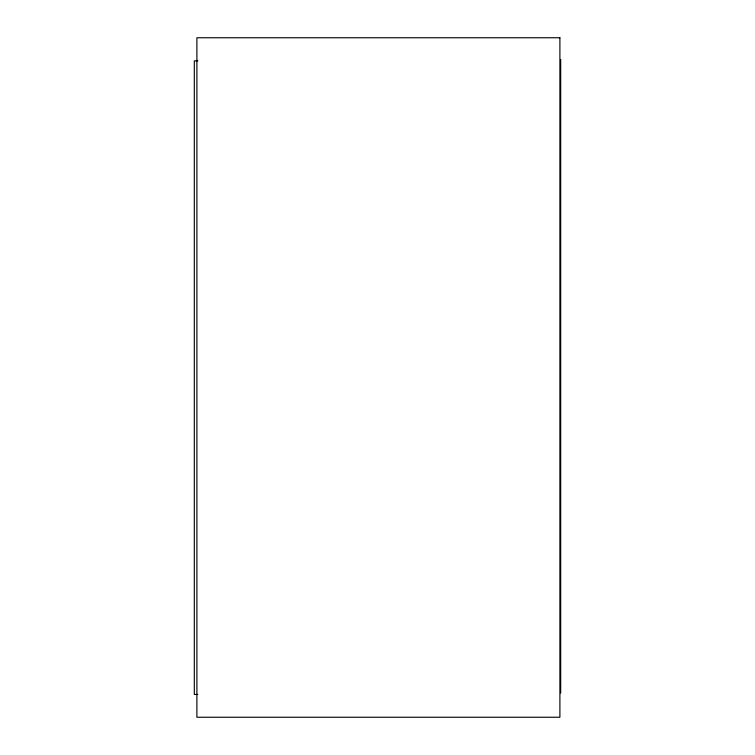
<?xml version="1.0" encoding="UTF-8"?>
<svg xmlns="http://www.w3.org/2000/svg" width="755" height="755" viewBox="0 0 755 755"><rect width="100%" height="100%" fill="white"/><g stroke="black" fill="none" stroke-linecap="round" stroke-linejoin="round"><path stroke-width="1.13" d="M197.782 60.853L194.318 60.853L194.318 694.458L197.782 694.458M560.682 59.437L560.682 693.052M559.899 37.75L196.895 37.75L196.895 717.25L559.899 717.25L559.899 37.75"/></g></svg>
